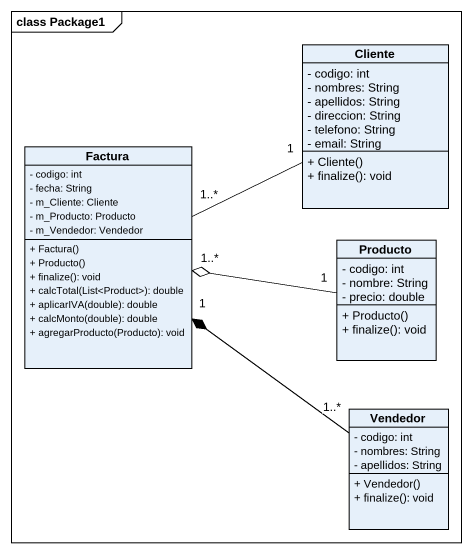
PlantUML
@startuml
mainframe class Package1
hide circle
hide empty members
skinparam classAttributeIconSize 0
class Cliente {
  - codigo: int
  - nombres: String
  - apellidos: String
  - direccion: String
  - telefono: String
  - email: String
  + Cliente()
  + finalize(): void
}
class Factura {
  - codigo: int
  - fecha: String
  - m_Cliente: Cliente
  - m_Producto: Producto
  - m_Vendedor: Vendedor
  + Factura()
  + Producto()
  + finalize(): void
  + calcTotal(List<Product>): double
  + aplicarIVA(double): double
  + calcMonto(double): double
  + agregarProducto(Producto): void
}
class Producto {
  - codigo: int
  - nombre: String
  - precio: double
  + Producto()
  + finalize(): void
}
class Vendedor {
  - codigo: int
  - nombres: String
  - apellidos: String
  + Vendedor()
  + finalize(): void
}
Factura "1..*" -right- "1" Cliente
Producto "1" -left-o "1..*" Factura
Vendedor "1..*" -up-* "1" Factura
@enduml
